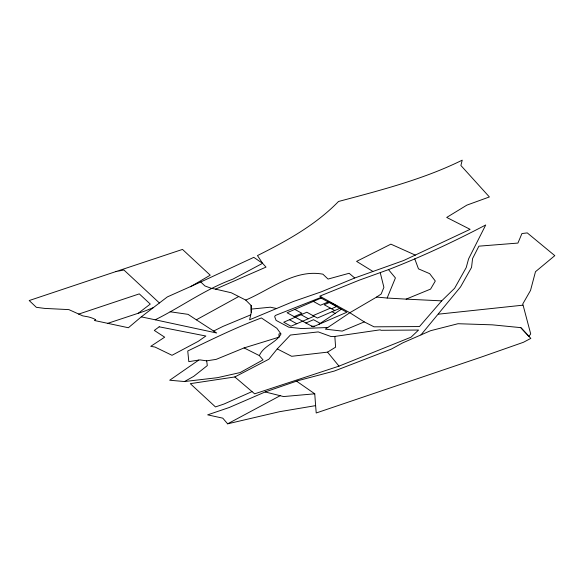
<?xml version="1.0" encoding="UTF-8"?>
<svg xmlns="http://www.w3.org/2000/svg" width="584" height="584" viewBox="0 0 584 584"><rect width="100%" height="100%" fill="white"/><g stroke="black" fill="none" stroke-linecap="round" stroke-linejoin="round"><path stroke-width="0.88" d="M215.54 289.131L231.286 292.767L245.718 300.067L251.149 305.527L251.259 312.593L249.602 319.784L293.146 301.585L321.266 291.847L354.722 277.991L403.69 260.508L470.113 229.337L446.709 217.431L466.85 205.137L489.385 196.954L460.893 165.484L462.221 160.169C423.079 179.485 380.491 190.267 338.501 201.487C315.754 224.928 286.459 241.112 257.464 255.58L262.581 263.318L266.019 267.107L215.54 289.131L211.24 288.284L204.947 285.963L200.75 281.992L167.294 296.942L141.277 316.864L128.392 327.741L94.396 320.492L95.688 319.718L95.221 319.441A41.479 17.856 -10.7 0 0 88.067 316.835L82.767 315.878L68.883 309.615L44.669 308.403L36.347 307.323L29.2 300.541L115.807 271.604M364.277 321.901L342.195 331.099L325.325 329.142L349.823 312.739L376.607 297.066L387.148 298.037L395.419 277.94L388.499 269.625L359.167 280.203L319.718 296.161L349.823 312.739L364.277 321.901L374.03 326.821L419.48 326.558L441.694 300.862L454.608 288.284L466.2 267.596L468.594 258.851L485.72 224.971C454.104 241.52 421.779 256.719 388.499 269.625M198.757 360.08L169.696 380.235L184.5 381.534L217.438 377.68L240.148 372.563L263.034 359.868L259.362 355.619C263.457 345.633 276.042 343.122 281.028 333.982L276.86 328.281L261.384 317.944C236.199 327.434 211.948 339.267 187.749 351.006L188.814 361.649L199.969 359.89L206.67 360.839L216.175 359.372L244.097 347.918L279.181 337.114L278.882 334.048L280.656 333.464M420.94 334.924L460.55 286.905L471.543 267.414L472.573 258.573L478.895 246.163L517.928 243.075L521.935 233.549L527.264 232.899L554.8 255.653L535.484 271.706L530.528 290.423L522.775 303.972L530.695 333.909L528.936 336.384L520.797 327.639L492.334 324.843L457.995 323.719L430.561 330.712L402.821 342.844L391.433 349.049L334.223 371.088L297.906 380.688L265.187 391.944L229.191 407.522L207.656 414.852L222.781 418.159L227.643 423.831L279.575 411.698L315.615 405.632L314.754 393.813L296.701 381.257M234.819 376.95L254.646 393.828L339.012 366.139L411.034 337.18L418.567 330.04L381.002 330.296L380.169 329.821L334.836 336.442L331.157 336.581L318.251 331.902L290.394 335.041L277.239 348.918L268.874 359.211L234.819 376.95L190.304 383.659L215.467 406.931L224.015 404.026L252.018 391.594M138.277 313.265L150.27 304.082L139.291 293.876L78.621 314.119M318.667 324.427L341.37 309.221M376.607 297.066L381.162 294.015L383.9 287.35L380.272 272.779M277.239 348.918L291.671 356.298L327.536 352.145L335.61 347.166L334.836 336.442M213.649 331.04L222.978 326.405L250.74 314.856M190.413 286.766L210.233 275.195L182.493 249.419L115.807 271.604L123.918 269.998L159.403 302.979M184.5 381.534L193.742 376.337L207.305 365.591L206.67 360.839M141.277 316.864L155.22 319.791C181.427 306.812 205.247 289.189 232.855 279.152L262.581 263.318L253.777 257.347L200.75 281.992M170.112 311.761L188.055 314.353L196.333 319.82L238.717 296.526M227.643 423.831L280.167 395.704L283.488 396.565L314.754 393.813M245.718 300.067C270.129 289.781 294.694 268.896 322.894 274.181L328.055 279.064L349.123 273.283L354.722 277.991M153.322 307.644L144.204 311.287L107.733 323.339M294.139 316.63L301.892 313.287L294.832 309.403M328.15 301.943L320.404 305.293L313.345 301.41M313.031 315.63L330.383 308.14M314.134 316.243L290.993 326.237L283.707 322.222L306.848 312.228L317.404 318.039L339.808 308.359M331.493 308.746L337.275 306.25L329.989 302.242L324.208 304.738L334.756 310.542M305.797 323.047L313.55 319.703L320.229 323.383M387.148 298.037L406.135 299.125L430.583 289.095L435.299 281.021L429.685 273.67L418.472 268.852L414.757 258.814M321.565 297.183L275.305 315.484L274.684 316.667L276.093 320.39L288.773 327.193L301.665 328.558L327.777 327.5M438.489 314.163L522.811 305.184M251.208 309.104L270.348 307.199L276.692 308.549M311.506 326.193L314.491 326.23M406.135 299.125L441.694 300.862M155.22 319.791L216.679 332.997L196.333 319.82M265.187 391.944L280.167 395.704M415.37 255.135L390.886 244.148L356.583 261.377L372.789 271.356M259.362 355.619L244.097 347.918M332.062 311.71L335.136 313.404M301.067 314.732L308.352 318.74M289.496 319.725L296.781 323.74M520.797 327.639L530.834 338.384L523.425 342.29L481.019 357.167L316.221 412.983L315.615 405.632M327.536 352.145L339.012 366.139M251.149 305.527L251.259 312.593M159.177 326.814L154.307 330.427L164.673 337.18L150.752 346.334L154.994 347.049L172.01 355.298L198.151 341.385L205.875 336.026L159.177 326.814M321.098 298.059L287.087 312.747L313.024 326.865L346.867 312.25L321.098 298.059"/></g></svg>
